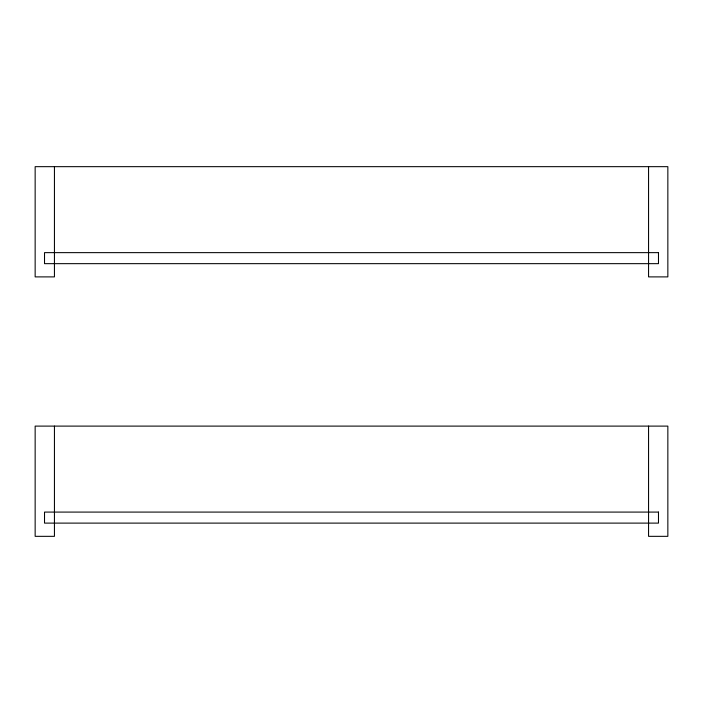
<?xml version="1.0" encoding="UTF-8"?>
<svg xmlns="http://www.w3.org/2000/svg" width="703" height="703" viewBox="0 0 703 703"><rect width="100%" height="100%" fill="white"/><g stroke="black" fill="none" stroke-linecap="round" stroke-linejoin="round"><path stroke-width="1.05" d="M648.561 166.664L648.561 276.894L667.85 276.894L667.85 166.664L35.15 166.664L35.15 276.894L54.439 276.894L54.439 166.664M648.561 426.106L648.561 536.336L667.85 536.336L667.85 426.106L35.15 426.106L35.15 536.336L54.439 536.336L54.439 426.106M658.483 252.641L44.517 252.641L44.517 263.66L658.483 263.66L658.483 252.641M658.483 512.083L44.517 512.083L44.517 523.111L658.483 523.111L658.483 512.083"/></g></svg>
